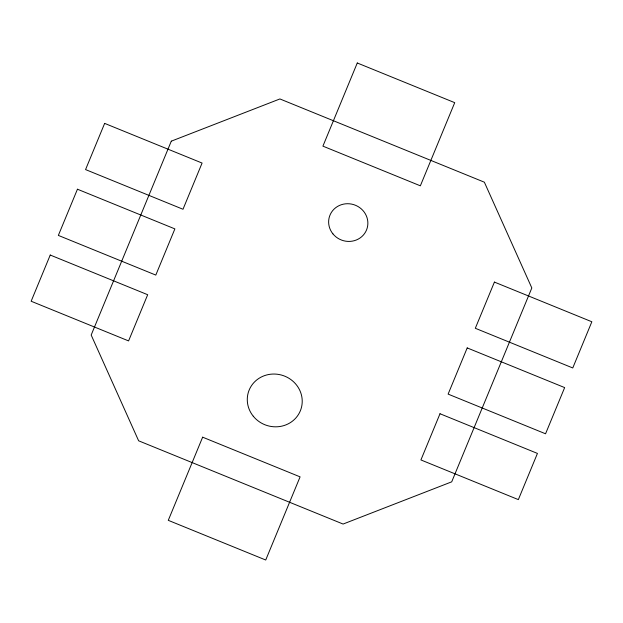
<?xml version="1.0" encoding="UTF-8"?>
<svg xmlns="http://www.w3.org/2000/svg" width="623" height="623" viewBox="0 0 623 623"><rect width="100%" height="100%" fill="white"/><g stroke="black" fill="none" stroke-linecap="round" stroke-linejoin="round"><path stroke-width="0.93" d="M50.237 255.041L31.15 301.236L128.587 340.913L147.682 294.718L50.237 255.041M77.447 189.213L58.352 235.408L155.797 275.086L174.884 228.89L77.447 189.213M104.648 123.385L85.561 169.581L182.998 209.258L202.086 163.055L104.648 123.385M171.294 141.164L91.176 335.034L138.641 440.804L343.094 524.052L451.706 481.836L531.824 287.966L484.359 182.196L279.906 98.948L171.294 141.164M202.646 437.182L168.28 520.337L265.725 560.015L300.084 476.86L202.646 437.182M357.275 62.985L322.916 146.14L420.354 185.818L454.72 102.663L357.275 62.985M440.002 413.742L420.914 459.945L518.352 499.615L537.439 453.419L440.002 413.742M467.203 347.914L448.116 394.11L545.553 433.787L564.648 387.592L467.203 347.914M494.413 282.087L475.318 328.282L572.763 367.959L591.85 321.764L494.413 282.087M253.281 416.226A27.622 26.236 19.4 0 0 300.333 410.845A27.622 26.236 19.4 0 0 270.639 374.221A27.622 26.236 19.4 0 0 253.281 416.226M332.916 233.859A19.726 18.745 19.4 0 0 366.519 230.012A19.726 18.745 19.4 0 0 345.313 203.846A19.726 18.745 19.4 0 0 332.916 233.859"/></g></svg>
